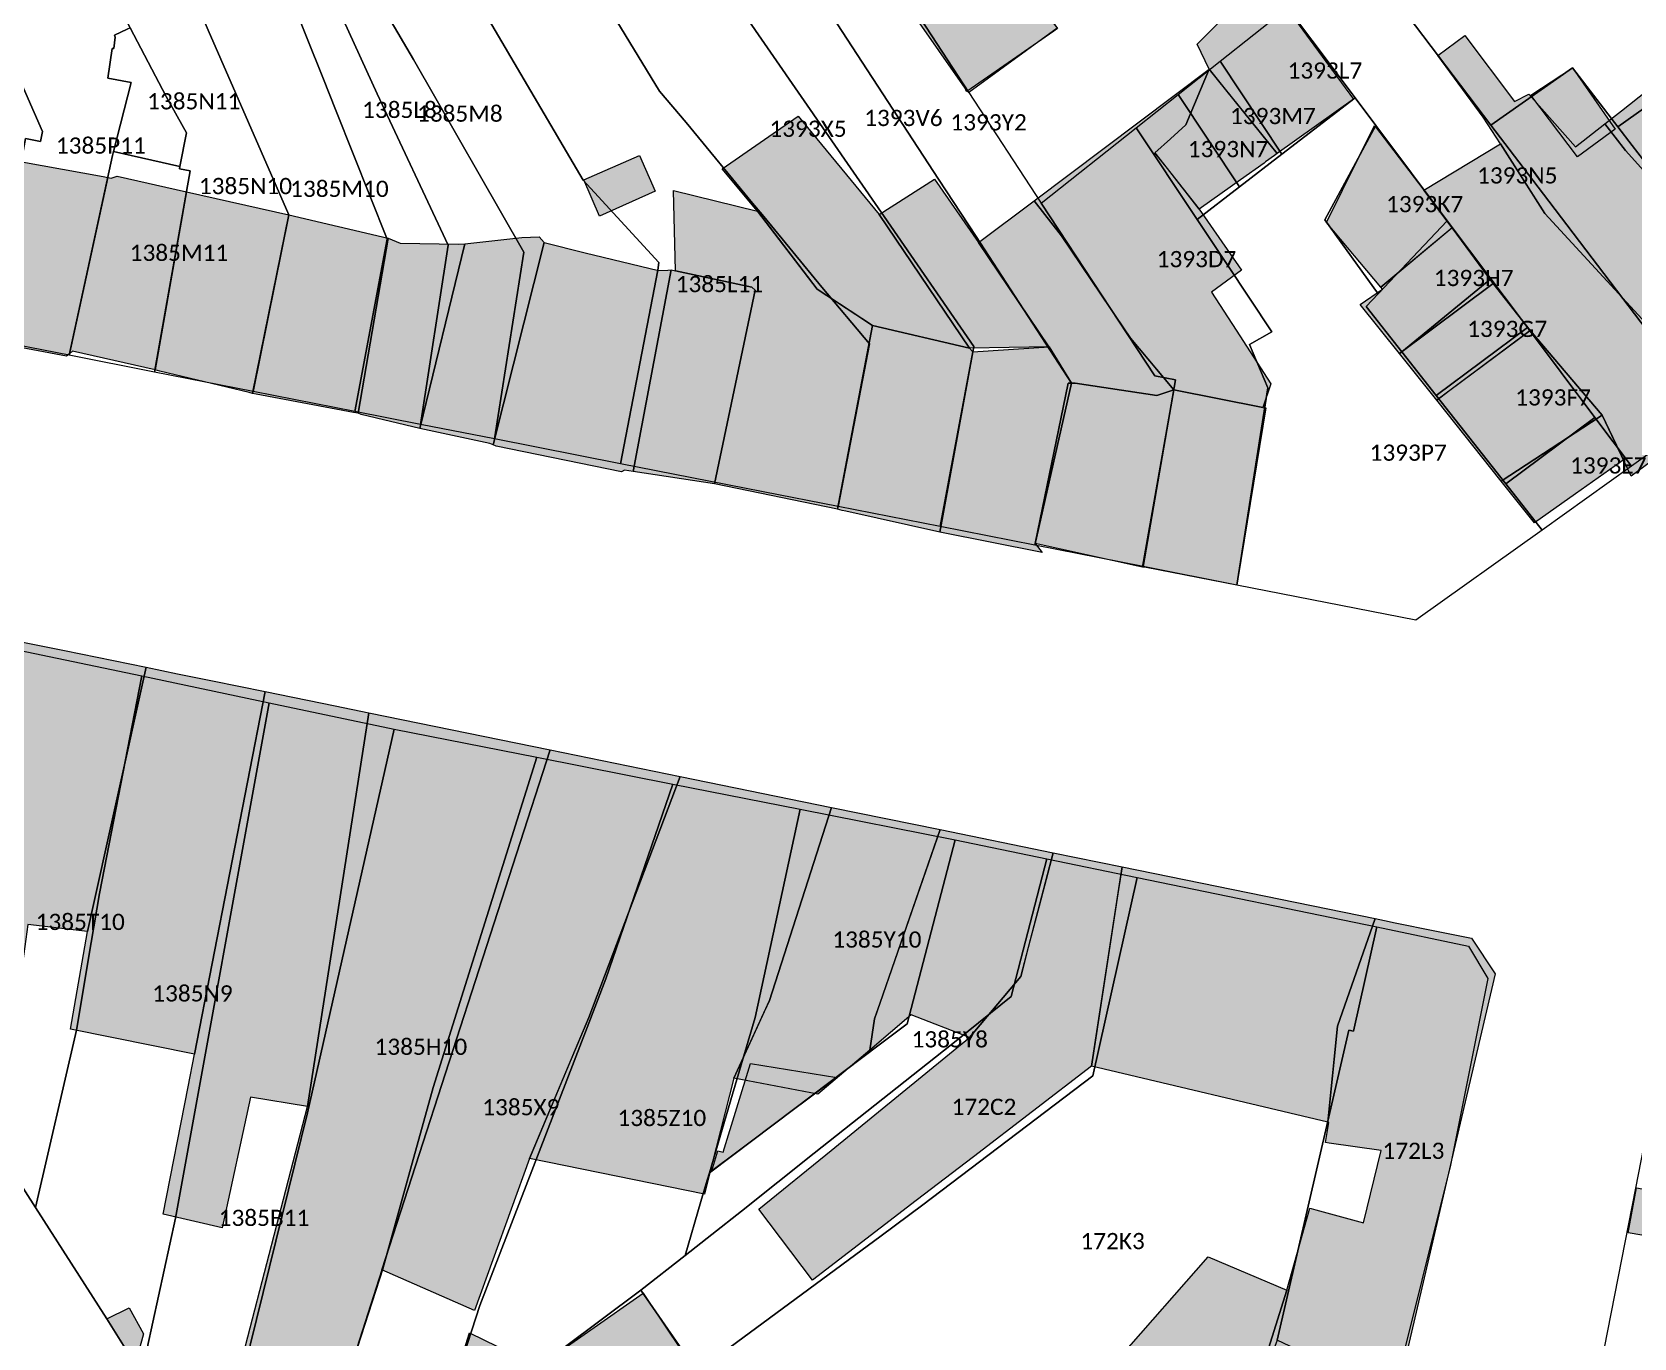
# Model space of a CAD drawing. Header units: metres. Extents: x 113120 to 240396, y 120329 to 242116.
# Drawn here: x 113431.6 to 113510.6, y 121704.6 to 121769 of the extents above; entities that cross this region are included whole.
import ezdxf

# ---------------------------------------------------------------- set-up
doc = ezdxf.new("R2010")
doc.units = ezdxf.units.M
doc.header["$LTSCALE"] = 3
for name, color, linetype, lineweight in [('Bpn_CaPa', 78, 'Continuous', 0), ('Bpn_ReBu', 4, 'Continuous', 0), ('Bpt_CaNu', 7, 'Continuous', 0), ('Hachure bâtiment', 11, 'Continuous', 0)]:
    doc.layers.add(name, color=color, linetype=linetype, lineweight=lineweight)
doc.styles.add('Legend', font='')
doc.styles.get('Legend').set_extended_font_data('Calibri')

msp = doc.modelspace()

# ---------------------------------------------------------------- hatches: boundary and pattern name
at = {"layer": 'Hachure bâtiment'}
h = msp.add_hatch(color=256, dxfattribs=at)
h.dxf.hatch_style = 1
h.paths.add_polyline_path([(113525.04, 121757.809), (113515.608, 121769.505), (113511.554, 121774.258), (113509.122, 121777.885), (113514.84, 121779.522), (113529.233, 121760.913), (113529.237, 121760.907)])
h.paths.add_polyline_path([(113509.684, 121764.168), (113507.834, 121762.801), (113505.526, 121765.843), (113507.584, 121767.184)], flags=16)
h = msp.add_hatch(color=256, dxfattribs=at)
h.dxf.hatch_style = 1
h.paths.add_polyline_path([(113482.195, 121769.129), (113482.012, 121768.997), (113477.718, 121766.029), (113477.708, 121766.022), (113477.642, 121766.192), (113475.055, 121769.908), (113479.362, 121772.938)])
h = msp.add_hatch(color=256, dxfattribs=at)
h.dxf.hatch_style = 1
h.paths.add_polyline_path([(113493.109, 121770.67), (113496.792, 121765.649), (113493.022, 121762.959), (113489.675, 121767.117), (113489.087, 121768.348), (113492.192, 121771.487)])
h = msp.add_hatch(color=256, dxfattribs=at)
h.dxf.hatch_style = 1
h.paths.add_polyline_path([(113509.684, 121764.168), (113507.834, 121762.801), (113505.526, 121765.843), (113507.584, 121767.184)], flags=16)
h.paths.add_polyline_path([(113505.334, 121761.397), (113504.039, 121763.433), (113503.185, 121764.752), (113500.937, 121767.8), (113502.268, 121768.779), (113504.727, 121765.532), (113505.429, 121765.887), (113507.728, 121763.286), (113509.182, 121764.433), (113510.201, 121763.11), (113512.58, 121760.462), (113519.241, 121753.528), (113517.874, 121752.519), (113517.495, 121752.239), (113515.765, 121750.962), (113515.035, 121750.423), (113506.218, 121760.009)])
h = msp.add_hatch(color=256, dxfattribs=at)
h.dxf.hatch_style = 1
h.paths.add_polyline_path([(113482.389, 121758.91), (113481.041, 121760.634), (113489.675, 121767.117), (113488.523, 121764.384), (113487.762, 121763.693), (113487, 121763.001), (113489.185, 121760.221), (113491.262, 121757.208), (113489.795, 121756.125), (113491.004, 121754.248), (113492.708, 121751.602), (113492.314, 121750.446), (113487.931, 121751.317), (113486.153, 121753.436), (113485.797, 121753.859)])
h = msp.add_hatch(color=256, dxfattribs=at)
h.dxf.hatch_style = 1
h.paths.add_polyline_path([(113488.523, 121764.384), (113489.675, 121767.117), (113490.459, 121766.143), (113493.022, 121762.959), (113492.892, 121762.865), (113492.445, 121762.547), (113492.375, 121762.496), (113491.209, 121761.665), (113490.83, 121761.394), (113489.185, 121760.221), (113487.612, 121762.223), (113487, 121763.001), (113487.762, 121763.693)])
h = msp.add_hatch(color=256, dxfattribs=at)
h.dxf.hatch_style = 1
h.paths.add_polyline_path([(113509.684, 121764.168), (113507.834, 121762.801), (113505.526, 121765.843), (113507.584, 121767.184)], flags=16)
h.paths.add_polyline_path([(113504.039, 121763.433), (113506.218, 121760.009), (113515.035, 121750.423), (113510.481, 121747.061), (113509.037, 121750.063), (113505.496, 121754.24), (113503.679, 121756.562), (113501.648, 121759.307), (113500.252, 121761.151)])
h = msp.add_hatch(color=256, dxfattribs=at)
h.dxf.hatch_style = 1
h.paths.add_polyline_path([(113519.241, 121753.528), (113512.58, 121760.462), (113510.201, 121763.11), (113509.182, 121764.433), (113509.995, 121765.075), (113512.135, 121766.764), (113515.909, 121763.316), (113521.844, 121755.449)])
h.paths.add_polyline_path([(113509.684, 121764.168), (113507.834, 121762.801), (113505.526, 121765.843), (113507.584, 121767.184)], flags=16)
h = msp.add_hatch(color=256, dxfattribs=at)
h.dxf.hatch_style = 1
h.paths.add_polyline_path([(113465.672, 121762.216), (113469.405, 121764.802), (113473.405, 121759.959), (113477.85, 121753.369), (113473.075, 121754.487), (113470.343, 121756.281), (113467.409, 121760.127)])
h = msp.add_hatch(color=256, dxfattribs=at)
h.dxf.hatch_style = 1
h.paths.add_polyline_path([(113497.816, 121764.343), (113500.252, 121761.151), (113501.648, 121759.307), (113498.14, 121756.37), (113495.449, 121759.555)])
h = msp.add_hatch(color=256, dxfattribs=at)
h.dxf.hatch_style = 1
h.paths.add_polyline_path([(113435.153, 121761.829), (113435.374, 121761.787), (113433.483, 121753.089), (113433.341, 121752.969), (113429.48, 121753.687), (113431.136, 121762.546)])
h = msp.add_hatch(color=256, dxfattribs=at)
h.dxf.hatch_style = 1
h.paths.add_polyline_path([(113462.367, 121761.101), (113459.617, 121759.868), (113458.841, 121761.662), (113461.584, 121762.868)])
h = msp.add_hatch(color=256, dxfattribs=at)
h.dxf.hatch_style = 1
h.paths.add_polyline_path([(113439.263, 121761.077), (113437.706, 121752.291), (113433.636, 121753.218), (113433.483, 121753.089), (113435.374, 121761.787), (113435.545, 121761.754), (113435.848, 121761.849)])
h = msp.add_hatch(color=256, dxfattribs=at)
h.dxf.hatch_style = 1
h.paths.add_polyline_path([(113476.138, 121761.704), (113478.293, 121758.57), (113481.775, 121753.439), (113477.85, 121753.369), (113473.405, 121759.959)])
h = msp.add_hatch(color=256, dxfattribs=at)
h.dxf.hatch_style = 1
h.paths.add_polyline_path([(113444.3, 121759.94), (113442.517, 121751.133), (113442.34, 121751.175), (113437.941, 121752.227), (113437.706, 121752.291), (113439.263, 121761.077)])
h = msp.add_hatch(color=256, dxfattribs=at)
h.dxf.hatch_style = 1
h.paths.add_polyline_path([(113472.261, 121755.022), (113473.075, 121754.487), (113471.351, 121745.421), (113465.291, 121746.678), (113467.297, 121756.225), (113467.134, 121756.371), (113463.358, 121757.18), (113463.268, 121761.133), (113467.409, 121760.127), (113467.964, 121759.399), (113470.343, 121756.281)])
h = msp.add_hatch(color=256, dxfattribs=at)
h.dxf.hatch_style = 1
h.paths.add_polyline_path([(113483.058, 121751.638), (113482.892, 121751.647), (113482.882, 121751.664), (113481.904, 121753.249), (113481.909, 121753.253), (113481.915, 121753.256), (113481.786, 121753.439), (113481.775, 121753.439), (113478.293, 121758.57), (113481.041, 121760.634), (113482.389, 121758.91), (113483.156, 121757.774), (113485.797, 121753.859), (113487.931, 121751.317), (113487.097, 121751.037)])
h = msp.add_hatch(color=256, dxfattribs=at)
h.dxf.hatch_style = 1
h.paths.add_polyline_path([(113449.192, 121758.785), (113447.714, 121750.157), (113447.498, 121750.197), (113442.688, 121751.095), (113442.517, 121751.133), (113444.3, 121759.94)])
h = msp.add_hatch(color=256, dxfattribs=at)
h.dxf.hatch_style = 1
h.paths.add_polyline_path([(113501.639, 121759.3), (113501.648, 121759.307), (113503.679, 121756.562), (113499.049, 121753.104), (113497.122, 121755.518), (113498.223, 121756.272), (113498.14, 121756.37)])
h = msp.add_hatch(color=256, dxfattribs=at)
h.dxf.hatch_style = 1
h.paths.add_polyline_path([(113449.785, 121758.548), (113452.686, 121758.5), (113452.983, 121758.504), (113450.769, 121749.404), (113447.872, 121750.089), (113447.714, 121750.157), (113449.192, 121758.785)])
h = msp.add_hatch(color=256, dxfattribs=at)
h.dxf.hatch_style = 1
h.paths.add_polyline_path([(113456.89, 121758.568), (113454.368, 121748.605), (113454.209, 121748.673), (113450.769, 121749.404), (113452.983, 121758.504), (113455.795, 121758.815), (113456.642, 121758.863)])
h = msp.add_hatch(color=256, dxfattribs=at)
h.dxf.hatch_style = 1
h.paths.add_polyline_path([(113458.919, 121758.072), (113462.53, 121757.19), (113462.992, 121757.216), (113463.146, 121757.225), (113461.282, 121747.286), (113460.85, 121747.352), (113460.701, 121747.266), (113454.526, 121748.537), (113454.368, 121748.605), (113456.89, 121758.568)])
h = msp.add_hatch(color=256, dxfattribs=at)
h.dxf.hatch_style = 1
h.paths.add_polyline_path([(113463.358, 121757.18), (113467.134, 121756.371), (113467.297, 121756.225), (113465.291, 121746.678), (113461.282, 121747.286), (113463.146, 121757.225)])
h = msp.add_hatch(color=256, dxfattribs=at)
h.dxf.hatch_style = 1
h.paths.add_polyline_path([(113505.496, 121754.24), (113500.887, 121750.801), (113499.049, 121753.104), (113503.679, 121756.562)])
h = msp.add_hatch(color=256, dxfattribs=at)
h.dxf.hatch_style = 1
h.paths.add_polyline_path([(113477.85, 121753.369), (113478.015, 121753.185), (113476.401, 121744.292), (113471.759, 121745.326), (113471.588, 121745.366), (113471.351, 121745.421), (113473.075, 121754.487)])
h = msp.add_hatch(color=256, dxfattribs=at)
h.dxf.hatch_style = 1
h.paths.add_polyline_path([(113500.89, 121750.804), (113501.539, 121751.288), (113505.496, 121754.24), (113509.037, 121750.063), (113504.067, 121746.816), (113500.887, 121750.801)])
h = msp.add_hatch(color=256, dxfattribs=at)
h.dxf.hatch_style = 1
h.paths.add_polyline_path([(113482.892, 121751.647), (113482.723, 121751.645), (113481.102, 121743.736), (113481.436, 121743.292), (113476.401, 121744.292), (113478.015, 121753.185), (113481.786, 121753.439)])
h = msp.add_hatch(color=256, dxfattribs=at)
h.dxf.hatch_style = 1
h.paths.add_polyline_path([(113483.058, 121751.638), (113487.097, 121751.037), (113487.931, 121751.317), (113486.383, 121742.57), (113486.163, 121742.618), (113481.102, 121743.736), (113482.723, 121751.645), (113482.892, 121751.647)])
h = msp.add_hatch(color=256, dxfattribs=at)
h.dxf.hatch_style = 1
h.paths.add_polyline_path([(113492.314, 121750.446), (113492.463, 121750.416), (113491.089, 121741.988), (113491.029, 121741.675), (113486.564, 121742.544), (113486.383, 121742.57), (113487.931, 121751.317)])
h = msp.add_hatch(color=256, dxfattribs=at)
h.dxf.hatch_style = 1
h.paths.add_polyline_path([(113505.712, 121744.756), (113504.067, 121746.816), (113508.517, 121749.723), (113509.037, 121750.063), (113510.1, 121747.854), (113509.966, 121747.759), (113507.736, 121746.185)])
h = msp.add_hatch(color=256, dxfattribs=at)
h.dxf.hatch_style = 1
h.paths.add_polyline_path([(113433.244, 121738.455), (113437.265, 121737.632), (113434.385, 121724.607), (113431.436, 121724.95), (113431.097, 121722.42), (113427.889, 121722.703), (113427.895, 121724.413), (113428.039, 121725.346), (113430.154, 121739.087), (113430.534, 121739.009)])
h = msp.add_hatch(color=256, dxfattribs=at)
h.dxf.hatch_style = 1
h.paths.add_polyline_path([(113433.542, 121719.793), (113434.385, 121724.607), (113437.265, 121737.632), (113438.813, 121737.316), (113440.541, 121736.962), (113443.141, 121736.43), (113439.66, 121718.559)])
h = msp.add_hatch(color=256, dxfattribs=at)
h.dxf.hatch_style = 1
h.paths.add_polyline_path([(113439.343, 121716.948), (113439.66, 121718.559), (113443.142, 121736.43), (113446.595, 121735.724), (113448.253, 121735.385), (113445.216, 121715.968), (113442.414, 121716.435), (113441.017, 121709.987), (113438.108, 121710.666)])
h = msp.add_hatch(color=256, dxfattribs=at)
h.dxf.hatch_style = 1
h.paths.add_polyline_path([(113448.253, 121735.385), (113457.18, 121733.559), (113448.888, 121707.927), (113444.352, 121693.774), (113442.675, 121692.925), (113440.273, 121696.884), (113445.216, 121715.968)])
h = msp.add_hatch(color=256, dxfattribs=at)
h.dxf.hatch_style = 1
h.paths.add_polyline_path([(113463.595, 121732.247), (113459.089, 121720.356), (113458.223, 121718.304), (113456.161, 121713.418), (113453.453, 121705.922), (113448.888, 121707.927), (113457.18, 121733.559)])
h = msp.add_hatch(color=256, dxfattribs=at)
h.dxf.hatch_style = 1
h.paths.add_polyline_path([(113471.056, 121730.721), (113467.999, 121721.195), (113467.743, 121720.642), (113466.24, 121717.38), (113465.16, 121713.117), (113464.787, 121711.645), (113456.161, 121713.418), (113459.089, 121720.356), (113463.595, 121732.247)])
h = msp.add_hatch(color=256, dxfattribs=at)
h.dxf.hatch_style = 1
h.paths.add_polyline_path([(113470.381, 121716.581), (113466.24, 121717.38), (113467.999, 121721.195), (113471.056, 121730.721), (113476.41, 121729.626), (113473.178, 121720.298), (113472.944, 121718.76)])
h = msp.add_hatch(color=256, dxfattribs=at)
h.dxf.hatch_style = 1
h.paths.add_polyline_path([(113472.944, 121718.76), (113473.178, 121720.298), (113473.452, 121721.091), (113476.41, 121729.626), (113481.983, 121728.486), (113481.293, 121725.86), (113480.772, 121723.876), (113480.383, 121722.393), (113480.382, 121722.39), (113480.38, 121722.381), (113477.864, 121719.373), (113474.984, 121720.495)])
h = msp.add_hatch(color=256, dxfattribs=at)
h.dxf.hatch_style = 1
h.paths.add_polyline_path([(113480.38, 121722.381), (113481.983, 121728.486), (113485.379, 121727.792), (113485.207, 121726.672), (113484.993, 121725.278), (113483.871, 121717.967), (113478.048, 121713.501), (113475.235, 121711.343), (113470.119, 121707.419), (113467.478, 121710.912), (113471.032, 121713.807), (113477.864, 121719.373)])
h = msp.add_hatch(color=256, dxfattribs=at)
h.dxf.hatch_style = 1
h.paths.add_polyline_path([(113495.515, 121715.214), (113495.514, 121715.206), (113483.871, 121717.967), (113485.379, 121727.792), (113497.847, 121725.241), (113496.002, 121719.938)])
h = msp.add_hatch(color=256, dxfattribs=at)
h.dxf.hatch_style = 1
h.paths.add_polyline_path([(113497.848, 121725.241), (113498.319, 121725.145), (113498.842, 121725.038), (113500.792, 121724.639), (113502.599, 121724.27), (113503.765, 121722.513), (113501.621, 121713.321), (113500.681, 121709.29), (113498.66, 121700.631), (113495.158, 121701.523), (113493.885, 121701.846), (113493.126, 121702.04), (113492.749, 121702.136), (113492.457, 121702.21), (113492.052, 121702.313), (113493.502, 121706.924), (113494.637, 121710.967), (113494.694, 121710.951), (113494.926, 121710.886), (113496.188, 121710.536), (113497.281, 121710.233), (113498.153, 121713.809), (113495.594, 121714.168), (113495.585, 121714.169), (113495.41, 121714.194), (113495.577, 121715.191), (113495.514, 121715.206), (113496.002, 121719.938)])
h = msp.add_hatch(color=256, dxfattribs=at)
h.dxf.hatch_style = 1
h.paths.add_polyline_path([(113471.324, 121717.408), (113465.15, 121712.801), (113465.45, 121713.785), (113465.717, 121713.718), (113467.067, 121718.101)])
h = msp.add_hatch(color=256, dxfattribs=at)
h.dxf.hatch_style = 1
h.paths.add_polyline_path([(113513.717, 121702.618), (113511.049, 121702.939), (113512.267, 121709.416), (113514.567, 121709.018)], flags=16)
h.paths.add_polyline_path([(113520.807, 121710.141), (113525.717, 121709.251), (113525.617, 121708.901), (113530.346, 121707.971), (113537.218, 121706.621), (113536.684, 121703.118), (113530.484, 121704.001), (113529.824, 121699.564), (113527.784, 121699.668), (113528.317, 121705.718), (113526.084, 121706.118), (113524.984, 121702.318), (113523.067, 121702.651), (113523.534, 121705.468), (113520.134, 121706.468), (113518.234, 121696.818), (113514.217, 121697.601), (113514.1, 121696.179), (113508.412, 121697.296), (113509.567, 121703.118), (113513.717, 121702.618), (113514.567, 121709.018), (113510.334, 121709.751), (113510.734, 121711.968)])
h = msp.add_hatch(color=256, dxfattribs=at)
h.dxf.hatch_style = 1
h.paths.add_polyline_path([(113492.052, 121702.313), (113487.101, 121702.507), (113485.243, 121703.558), (113489.623, 121708.555), (113493.502, 121706.924)])
h = msp.add_hatch(color=256, dxfattribs=at)
h.dxf.hatch_style = 1
h.paths.add_polyline_path([(113464.708, 121702.36), (113459.234, 121698.568), (113469.234, 121683.251), (113471.25, 121684.651), (113474.634, 121680.451), (113471.434, 121678.068), (113469.917, 121680.168), (113469.584, 121680.201), (113467.034, 121677.418), (113452.65, 121700.026), (113451.917, 121700.668), (113453.217, 121704.818), (113456.617, 121703.151), (113461.767, 121706.768)])
h = msp.add_hatch(color=256, dxfattribs=at)
h.dxf.hatch_style = 1
h.paths.add_polyline_path([(113437.134, 121704.768), (113436.734, 121703.268), (113435.334, 121705.501), (113436.434, 121706.051)])

# ---------------------------------------------------------------- linework, layer by layer
at = {"layer": 'Bpn_CaPa'}
for points in [[(113419.285, 121782.6), (113423.046, 121784.914), (113429.103, 121771.037), (113429.348, 121770.478), (113430.815, 121767.116), (113432.153, 121764.051), (113432.056, 121763.561), (113431.32, 121763.705), (113429.502, 121753.8), (113424.637, 121754.757), (113426.183, 121764.062), (113425.301, 121767.332), (113424.628, 121769.801), (113423.193, 121774.432), (113419.285, 121782.6)], [(113458.372, 121772.961), (113453.823, 121770.149), (113458.817, 121761.65), (113462.543, 121757.583), (113462.489, 121757.215), (113460.654, 121747.67), (113454.442, 121748.892), (113455.893, 121758.099), (113450.45, 121767.601), (113446.818, 121773.8), (113445.01, 121777.213), (113448.518, 121779.017), (113453.178, 121781.414), (113455.956, 121776.905), (113457.914, 121773.726), (113458.372, 121772.961)], [(113477.832, 121765.971), (113481.398, 121760.511), (113485.668, 121754.017), (113486.99, 121752.01), (113488.017, 121751.808), (113486.426, 121742.599), (113481.084, 121743.65), (113482.893, 121751.646), (113478.186, 121758.866), (113476.337, 121761.702), (113465.814, 121777.845), (113468.964, 121779.489), (113475.188, 121770.001), (113477.832, 121765.971)], [(113462.436, 121776.084), (113465.814, 121777.845), (113476.337, 121761.702), (113478.186, 121758.866), (113482.893, 121751.646), (113481.084, 121743.65), (113476.407, 121744.57), (113478.075, 121753.45), (113473.647, 121759.858), (113462.436, 121776.084)], [(113498.347, 121771.211), (113501.618, 121773.417), (113500.385, 121775.467), (113509.722, 121777.993), (113513.242, 121773.134), (113516.302, 121768.909), (113512.916, 121766.488), (113509.825, 121764.278), (113507.585, 121767.183), (113503.562, 121764.358), (113499.474, 121769.73), (113498.347, 121771.211)], [(113458.372, 121772.961), (113457.914, 121773.726), (113462.436, 121776.084), (113473.647, 121759.858), (113478.075, 121753.45), (113476.407, 121744.57), (113471.378, 121745.56), (113472.922, 121753.587), (113470.583, 121756.379), (113467.712, 121759.857), (113467.635, 121759.95), (113467.162, 121760.523), (113463.888, 121764.488), (113462.577, 121766.045), (113458.372, 121772.961)], [(113510.491, 121747.55), (113508.69, 121749.949), (113505.365, 121754.381), (113504.866, 121755.045), (113503.564, 121756.78), (113501.411, 121759.65), (113497.882, 121764.353), (113496.862, 121765.711), (113495.879, 121767.021), (113493.529, 121770.154), (113491.468, 121772.9), (113495.118, 121775.65), (113496.668, 121773.417), (113498.347, 121771.211), (113499.474, 121769.73), (113503.562, 121764.358), (113505.627, 121761.644), (113506.413, 121760.611), (113514.287, 121750.264), (113510.491, 121747.55)], [(113436.476, 121769.155), (113436.331, 121769.089), (113435.705, 121768.802), (113435.75, 121768.699), (113435.676, 121768.138), (113435.59, 121768.144), (113435.376, 121766.675), (113436.533, 121766.458), (113435.661, 121763.064), (113435.609, 121762.861), (113433.469, 121753.019), (113429.502, 121753.8), (113431.32, 121763.705), (113432.056, 121763.561), (113432.153, 121764.051), (113430.815, 121767.116), (113429.348, 121770.478), (113429.103, 121771.037), (113434.235, 121773.396), (113435.432, 121771.13), (113436.476, 121769.155)], [(113445.344, 121773.193), (113446.818, 121773.8), (113450.45, 121767.601), (113455.893, 121758.099), (113454.442, 121748.892), (113450.797, 121749.609), (113452.159, 121758.45), (113448.664, 121765.905), (113445.344, 121773.193)], [(113447.557, 121750.247), (113449.157, 121758.743), (113446.638, 121765.06), (113445.979, 121766.714), (113443.67, 121772.505), (113445.344, 121773.193), (113448.664, 121765.905), (113452.159, 121758.45), (113450.797, 121749.609), (113447.557, 121750.247)], [(113458.372, 121772.961), (113462.577, 121766.045), (113463.888, 121764.488), (113467.162, 121760.523), (113467.635, 121759.95), (113467.712, 121759.857), (113470.583, 121756.379), (113472.922, 121753.587), (113471.378, 121745.56), (113467.679, 121746.287), (113460.654, 121747.67), (113462.489, 121757.215), (113462.543, 121757.583), (113458.817, 121761.65), (113453.823, 121770.149), (113458.372, 121772.961)], [(113477.832, 121765.971), (113475.188, 121770.001), (113479.293, 121773.031), (113482.178, 121769.152), (113477.832, 121765.971)], [(113437.689, 121752.189), (113439.446, 121762.106), (113438.907, 121762.213), (113438.93, 121762.331), (113439.254, 121763.979), (113438.263, 121765.773), (113436.476, 121769.155), (113435.432, 121771.13), (113438.985, 121772.217), (113439.578, 121770.82), (113440.334, 121769.04), (113444.3, 121759.939), (113442.538, 121751.235), (113437.689, 121752.189)], [(113447.557, 121750.247), (113442.538, 121751.235), (113444.3, 121759.939), (113440.334, 121769.04), (113439.578, 121770.82), (113443.67, 121772.505), (113445.979, 121766.714), (113446.638, 121765.06), (113449.157, 121758.743), (113447.557, 121750.247)], [(113493.258, 121762.935), (113490.21, 121767.515), (113493.529, 121770.154), (113495.879, 121767.021), (113496.862, 121765.711), (113493.258, 121762.935)], [(113438.93, 121762.331), (113435.661, 121763.064), (113436.533, 121766.458), (113435.376, 121766.675), (113435.59, 121768.144), (113435.676, 121768.138), (113435.75, 121768.699), (113435.705, 121768.802), (113436.331, 121769.089), (113436.476, 121769.155), (113438.263, 121765.773), (113439.254, 121763.979), (113438.93, 121762.331)], [(113493.258, 121762.935), (113491.167, 121761.325), (113488.141, 121765.871), (113490.21, 121767.515), (113493.258, 121762.935)], [(113503.562, 121764.358), (113507.585, 121767.183), (113509.825, 121764.278), (113510.53, 121763.363), (113512.484, 121760.829), (113518.377, 121753.187), (113514.287, 121750.264), (113506.413, 121760.611), (113505.627, 121761.644), (113503.562, 121764.358)], [(113509.825, 121764.278), (113512.916, 121766.488), (113515.576, 121763.039), (113521.469, 121755.397), (113518.377, 121753.187), (113512.484, 121760.829), (113510.53, 121763.363), (113509.825, 121764.278)], [(113488.141, 121765.871), (113491.167, 121761.325), (113489.075, 121759.714), (113486.072, 121764.226), (113488.141, 121765.871)], [(113493.258, 121762.935), (113496.862, 121765.711), (113497.882, 121764.353), (113495.368, 121759.7), (113498.004, 121756.039), (113497.418, 121755.417), (113499.171, 121753.189), (113500.865, 121751.035), (113504.292, 121746.679), (113506.085, 121744.4), (113499.865, 121739.954), (113491.028, 121741.674), (113492.568, 121751.417), (113491.668, 121753.55), (113492.768, 121754.167), (113490.551, 121757.497), (113489.075, 121759.714), (113491.167, 121761.325), (113493.258, 121762.935)], [(113491.028, 121741.674), (113486.426, 121742.599), (113488.017, 121751.808), (113486.99, 121752.01), (113485.668, 121754.017), (113481.398, 121760.511), (113486.072, 121764.226), (113489.075, 121759.714), (113490.551, 121757.497), (113492.768, 121754.167), (113491.668, 121753.55), (113492.568, 121751.417), (113491.028, 121741.674)], [(113497.882, 121764.353), (113501.411, 121759.65), (113498.004, 121756.039), (113495.368, 121759.7), (113497.882, 121764.353)], [(113438.93, 121762.331), (113438.907, 121762.213), (113439.446, 121762.106), (113437.689, 121752.189), (113433.469, 121753.019), (113435.609, 121762.861), (113435.661, 121763.064), (113438.93, 121762.331)], [(113498.004, 121756.039), (113501.411, 121759.65), (113503.564, 121756.78), (113499.171, 121753.189), (113497.418, 121755.417), (113498.004, 121756.039)], [(113505.365, 121754.381), (113500.865, 121751.035), (113499.171, 121753.189), (113503.564, 121756.78), (113504.866, 121755.045), (113505.365, 121754.381)], [(113505.365, 121754.381), (113508.69, 121749.949), (113504.292, 121746.679), (113500.865, 121751.035), (113505.365, 121754.381)], [(113510.491, 121747.55), (113506.085, 121744.4), (113504.292, 121746.679), (113508.69, 121749.949), (113510.491, 121747.55)], [(113431.811, 121710.997), (113426.576, 121719.18), (113427.368, 121722.646), (113428.928, 121729.464), (113430.999, 121738.48), (113437.063, 121737.202), (113434.968, 121726.485), (113434.553, 121724.055), (113433.834, 121719.747), (113431.811, 121710.997)], [(113443.328, 121735.882), (113438.709, 121710.465), (113437.046, 121702.779), (113436.735, 121703.267), (113435.335, 121705.5), (113431.811, 121710.997), (113433.834, 121719.747), (113434.553, 121724.055), (113434.968, 121726.485), (113437.063, 121737.202), (113443.328, 121735.882)], [(113409.204, 121732.122), (113412.471, 121736.185), (113412.789, 121735.902), (113418.772, 121730.559), (113420.575, 121728.949), (113423.368, 121724.25), (113424.568, 121722.217), (113426.576, 121719.18), (113431.811, 121710.997), (113435.335, 121705.5), (113436.735, 121703.267), (113437.046, 121702.779), (113432.197, 121699.847), (113422.515, 121716.939), (113419.029, 121723.163), (113417.722, 121725.498), (113410.134, 121731.451), (113409.204, 121732.122)], [(113443.328, 121735.882), (113449.492, 121734.583), (113445.218, 121715.667), (113440.518, 121696.617), (113442.835, 121693.017), (113441.711, 121692.179), (113438.094, 121689.478), (113432.197, 121699.847), (113437.046, 121702.779), (113438.709, 121710.465), (113443.328, 121735.882)], [(113449.492, 121734.583), (113456.536, 121733.194), (113451.425, 121716.912), (113448.935, 121707.967), (113444.435, 121694.05), (113443.811, 121693.647), (113442.835, 121693.017), (113440.518, 121696.617), (113445.218, 121715.667), (113449.492, 121734.583)], [(113445.627, 121694.938), (113444.435, 121694.05), (113448.935, 121707.967), (113451.425, 121716.912), (113456.536, 121733.194), (113463.234, 121731.873), (113459.926, 121722.268), (113459.002, 121719.873), (113453.718, 121706.167), (113451.497, 121699.325), (113449.106, 121697.538), (113445.627, 121694.938)], [(113463.835, 121708.63), (113461.66, 121706.924), (113457.813, 121704.048), (113456.89, 121703.357), (113455.96, 121702.662), (113452.616, 121700.161), (113451.497, 121699.325), (113453.718, 121706.167), (113459.002, 121719.873), (113459.926, 121722.268), (113463.234, 121731.873), (113469.507, 121730.636), (113467.294, 121720.371), (113466.18, 121716.591), (113465.036, 121712.707), (113464.929, 121712.344), (113464.62, 121711.294), (113463.835, 121708.63)], [(113465.036, 121712.707), (113466.18, 121716.591), (113467.294, 121720.371), (113469.507, 121730.636), (113477.146, 121729.129), (113474.778, 121720.047), (113473.401, 121719.01), (113469.244, 121715.881), (113465.036, 121712.707)], [(113463.835, 121708.63), (113464.62, 121711.294), (113464.929, 121712.344), (113465.036, 121712.707), (113469.244, 121715.881), (113473.401, 121719.01), (113474.778, 121720.047), (113477.146, 121729.129), (113481.668, 121728.194), (113479.903, 121721.401), (113477.283, 121719.286), (113470.192, 121713.682), (113466.612, 121710.808), (113465.153, 121709.663), (113463.835, 121708.63)], [(113463.835, 121708.63), (113465.153, 121709.663), (113466.612, 121710.808), (113470.192, 121713.682), (113477.283, 121719.286), (113479.903, 121721.401), (113481.668, 121728.194), (113486.13, 121727.272), (113483.941, 121717.481), (113475.551, 121711.133), (113473.5, 121709.601), (113464.426, 121702.909), (113461.66, 121706.924), (113463.835, 121708.63)], [(113493.018, 121704.45), (113491.746, 121701.005), (113490.6, 121701.531), (113485.518, 121704.017), (113481.818, 121699.767), (113474.509, 121691.666), (113473.547, 121690.592), (113464.768, 121702.4), (113464.426, 121702.909), (113473.5, 121709.601), (113475.551, 121711.133), (113483.941, 121717.481), (113486.13, 121727.272), (113497.937, 121724.829), (113496.782, 121719.691), (113496.556, 121719.742), (113495.516, 121715.25), (113493.018, 121704.45)], [(113493.018, 121704.45), (113495.516, 121715.25), (113496.556, 121719.742), (113496.782, 121719.691), (113497.937, 121724.829), (113502.459, 121723.879), (113503.412, 121722.281), (113501.568, 121713.083), (113498.742, 121701.743), (113493.018, 121704.45)], [(113518.92, 121701.358), (113515.968, 121701.893), (113508.982, 121703.16), (113510.702, 121711.941), (113512.651, 121721.897), (113522.569, 121719.934), (113520.645, 121710.138), (113519.931, 121706.505), (113522.637, 121706.014), (113521.626, 121700.867), (113518.92, 121701.358)], [(113464.426, 121702.909), (113464.768, 121702.4), (113461.024, 121699.807), (113457.813, 121704.048), (113461.66, 121706.924), (113464.426, 121702.909)]]:
    msp.add_lwpolyline(points, close=True, dxfattribs=at)
at = {"layer": 'Bpn_ReBu'}
for points in [[(113482.195, 121769.129), (113482.012, 121768.997), (113477.718, 121766.029), (113477.708, 121766.022), (113477.642, 121766.192), (113475.055, 121769.908), (113479.362, 121772.938), (113482.195, 121769.129)], [(113493.109, 121770.67), (113496.792, 121765.649), (113493.022, 121762.959), (113489.675, 121767.117), (113489.087, 121768.348), (113492.192, 121771.487), (113493.109, 121770.67)], [(113505.334, 121761.397), (113504.039, 121763.433), (113503.185, 121764.752), (113500.937, 121767.8), (113502.268, 121768.779), (113504.727, 121765.532), (113505.429, 121765.887), (113507.728, 121763.286), (113509.182, 121764.433), (113510.201, 121763.11), (113512.58, 121760.462), (113519.241, 121753.528), (113517.874, 121752.519), (113517.495, 121752.239), (113515.765, 121750.962), (113515.035, 121750.423), (113506.218, 121760.009), (113505.334, 121761.397)], [(113482.389, 121758.91), (113481.041, 121760.634), (113489.675, 121767.117), (113488.523, 121764.384), (113487.762, 121763.693), (113487, 121763.001), (113489.185, 121760.221), (113491.262, 121757.208), (113489.795, 121756.125), (113491.004, 121754.248), (113492.708, 121751.602), (113492.314, 121750.446), (113487.931, 121751.317), (113486.153, 121753.436), (113485.797, 121753.859), (113482.389, 121758.91)], [(113488.523, 121764.384), (113489.675, 121767.117), (113490.459, 121766.143), (113493.022, 121762.959), (113492.892, 121762.865), (113492.445, 121762.547), (113492.375, 121762.496), (113491.209, 121761.665), (113490.83, 121761.394), (113489.185, 121760.221), (113487.612, 121762.223), (113487, 121763.001), (113487.762, 121763.693), (113488.523, 121764.384)], [(113509.684, 121764.168), (113507.834, 121762.801), (113505.526, 121765.843), (113507.584, 121767.184), (113509.684, 121764.168)], [(113519.241, 121753.528), (113512.58, 121760.462), (113510.201, 121763.11), (113509.182, 121764.433), (113509.995, 121765.075), (113512.135, 121766.764), (113515.909, 121763.316), (113521.844, 121755.449), (113519.241, 121753.528)], [(113465.672, 121762.216), (113469.405, 121764.802), (113473.405, 121759.959), (113477.85, 121753.369), (113473.075, 121754.487), (113470.343, 121756.281), (113467.409, 121760.127), (113465.672, 121762.216)], [(113497.816, 121764.343), (113500.252, 121761.151), (113501.648, 121759.307), (113498.14, 121756.37), (113495.449, 121759.555), (113497.816, 121764.343)], [(113504.039, 121763.433), (113506.218, 121760.009), (113515.035, 121750.423), (113510.481, 121747.061), (113509.037, 121750.063), (113505.496, 121754.24), (113503.679, 121756.562), (113501.648, 121759.307), (113500.252, 121761.151), (113504.039, 121763.433)], [(113435.153, 121761.829), (113435.374, 121761.787), (113433.483, 121753.089), (113433.341, 121752.969), (113429.48, 121753.687), (113431.136, 121762.546), (113435.153, 121761.829)], [(113462.367, 121761.101), (113459.617, 121759.868), (113458.841, 121761.662), (113461.584, 121762.868), (113462.367, 121761.101)], [(113439.263, 121761.077), (113437.706, 121752.291), (113433.636, 121753.218), (113433.483, 121753.089), (113435.374, 121761.787), (113435.545, 121761.754), (113435.848, 121761.849), (113439.263, 121761.077)], [(113476.138, 121761.704), (113478.293, 121758.57), (113481.775, 121753.439), (113477.85, 121753.369), (113473.405, 121759.959), (113476.138, 121761.704)], [(113444.3, 121759.94), (113442.517, 121751.133), (113442.34, 121751.175), (113437.941, 121752.227), (113437.706, 121752.291), (113439.263, 121761.077), (113444.3, 121759.94)], [(113472.261, 121755.022), (113473.075, 121754.487), (113471.351, 121745.421), (113465.291, 121746.678), (113467.297, 121756.225), (113467.134, 121756.371), (113463.358, 121757.18), (113463.268, 121761.133), (113467.409, 121760.127), (113467.964, 121759.399), (113470.343, 121756.281), (113472.261, 121755.022)], [(113483.058, 121751.638), (113482.892, 121751.647), (113482.882, 121751.664), (113481.904, 121753.249), (113481.909, 121753.253), (113481.915, 121753.256), (113481.786, 121753.439), (113481.775, 121753.439), (113478.293, 121758.57), (113481.041, 121760.634), (113482.389, 121758.91), (113483.156, 121757.774), (113485.797, 121753.859), (113487.931, 121751.317), (113487.097, 121751.037), (113483.058, 121751.638)], [(113449.192, 121758.785), (113447.714, 121750.157), (113447.498, 121750.197), (113442.688, 121751.095), (113442.517, 121751.133), (113444.3, 121759.94), (113449.192, 121758.785)], [(113501.639, 121759.3), (113501.648, 121759.307), (113503.679, 121756.562), (113499.049, 121753.104), (113497.122, 121755.518), (113498.223, 121756.272), (113498.14, 121756.37), (113501.639, 121759.3)], [(113449.785, 121758.548), (113452.686, 121758.5), (113452.983, 121758.504), (113450.769, 121749.404), (113447.872, 121750.089), (113447.714, 121750.157), (113449.192, 121758.785), (113449.785, 121758.548)], [(113456.89, 121758.568), (113454.368, 121748.605), (113454.209, 121748.673), (113450.769, 121749.404), (113452.983, 121758.504), (113455.795, 121758.815), (113456.642, 121758.863), (113456.89, 121758.568)], [(113458.919, 121758.072), (113462.53, 121757.19), (113462.992, 121757.216), (113463.146, 121757.225), (113461.282, 121747.286), (113460.85, 121747.352), (113460.701, 121747.266), (113454.526, 121748.537), (113454.368, 121748.605), (113456.89, 121758.568), (113458.919, 121758.072)], [(113463.358, 121757.18), (113467.134, 121756.371), (113467.297, 121756.225), (113465.291, 121746.678), (113461.282, 121747.286), (113463.146, 121757.225), (113463.358, 121757.18)], [(113505.496, 121754.24), (113500.887, 121750.801), (113499.049, 121753.104), (113503.679, 121756.562), (113505.496, 121754.24)], [(113477.85, 121753.369), (113478.015, 121753.185), (113476.401, 121744.292), (113471.759, 121745.326), (113471.588, 121745.366), (113471.351, 121745.421), (113473.075, 121754.487), (113477.85, 121753.369)], [(113500.89, 121750.804), (113501.539, 121751.288), (113505.496, 121754.24), (113509.037, 121750.063), (113504.067, 121746.816), (113500.887, 121750.801), (113500.89, 121750.804)], [(113482.892, 121751.647), (113482.723, 121751.645), (113481.102, 121743.736), (113481.436, 121743.292), (113476.401, 121744.292), (113478.015, 121753.185), (113481.786, 121753.439), (113482.892, 121751.647)], [(113483.058, 121751.638), (113487.097, 121751.037), (113487.931, 121751.317), (113486.383, 121742.57), (113486.163, 121742.618), (113481.102, 121743.736), (113482.723, 121751.645), (113482.892, 121751.647), (113483.058, 121751.638)], [(113492.314, 121750.446), (113492.463, 121750.416), (113491.089, 121741.988), (113491.029, 121741.675), (113486.564, 121742.544), (113486.383, 121742.57), (113487.931, 121751.317), (113492.314, 121750.446)], [(113505.712, 121744.756), (113504.067, 121746.816), (113508.517, 121749.723), (113509.037, 121750.063), (113510.1, 121747.854), (113509.966, 121747.759), (113507.736, 121746.185), (113505.712, 121744.756)], [(113433.244, 121738.455), (113437.265, 121737.632), (113434.385, 121724.607), (113431.436, 121724.95), (113431.097, 121722.42), (113427.889, 121722.703), (113427.895, 121724.413), (113428.039, 121725.346), (113430.154, 121739.087), (113430.534, 121739.009), (113433.244, 121738.455)], [(113433.542, 121719.793), (113434.385, 121724.607), (113437.265, 121737.632), (113438.813, 121737.316), (113440.541, 121736.962), (113443.141, 121736.43), (113439.66, 121718.559), (113433.542, 121719.793)], [(113439.343, 121716.948), (113439.66, 121718.559), (113443.142, 121736.43), (113446.595, 121735.724), (113448.253, 121735.385), (113445.216, 121715.968), (113442.414, 121716.435), (113441.017, 121709.987), (113438.108, 121710.666), (113439.343, 121716.948)], [(113448.253, 121735.385), (113457.18, 121733.559), (113448.888, 121707.927), (113444.352, 121693.774), (113442.675, 121692.925), (113440.273, 121696.884), (113445.216, 121715.968), (113448.253, 121735.385)], [(113463.595, 121732.247), (113459.089, 121720.356), (113458.223, 121718.304), (113456.161, 121713.418), (113453.453, 121705.922), (113448.888, 121707.927), (113457.18, 121733.559), (113463.595, 121732.247)], [(113471.056, 121730.721), (113467.999, 121721.195), (113467.743, 121720.642), (113466.24, 121717.38), (113465.16, 121713.117), (113464.787, 121711.645), (113456.161, 121713.418), (113459.089, 121720.356), (113463.595, 121732.247), (113471.056, 121730.721)], [(113470.381, 121716.581), (113466.24, 121717.38), (113467.999, 121721.195), (113471.056, 121730.721), (113476.41, 121729.626), (113473.178, 121720.298), (113472.944, 121718.76), (113470.381, 121716.581)], [(113472.944, 121718.76), (113473.178, 121720.298), (113473.452, 121721.091), (113476.41, 121729.626), (113481.983, 121728.486), (113481.293, 121725.86), (113480.772, 121723.876), (113480.383, 121722.393), (113480.382, 121722.39), (113480.38, 121722.381), (113477.864, 121719.373), (113474.984, 121720.495), (113472.944, 121718.76)], [(113480.38, 121722.381), (113481.983, 121728.486), (113485.379, 121727.792), (113485.207, 121726.672), (113484.993, 121725.278), (113483.871, 121717.967), (113478.048, 121713.501), (113475.235, 121711.343), (113470.119, 121707.419), (113467.478, 121710.912), (113471.032, 121713.807), (113477.864, 121719.373), (113480.38, 121722.381)], [(113495.515, 121715.214), (113495.514, 121715.206), (113483.871, 121717.967), (113485.379, 121727.792), (113497.847, 121725.241), (113496.002, 121719.938), (113495.515, 121715.214)], [(113471.324, 121717.408), (113465.15, 121712.801), (113465.45, 121713.785), (113465.717, 121713.718), (113467.067, 121718.101), (113471.324, 121717.408)], [(113492.052, 121702.313), (113487.101, 121702.507), (113485.243, 121703.558), (113489.623, 121708.555), (113493.502, 121706.924), (113492.052, 121702.313)], [(113464.708, 121702.36), (113459.234, 121698.568), (113469.234, 121683.251), (113471.25, 121684.651), (113474.634, 121680.451), (113471.434, 121678.068), (113469.917, 121680.168), (113469.584, 121680.201), (113467.034, 121677.418), (113452.65, 121700.026), (113451.917, 121700.668), (113453.217, 121704.818), (113456.617, 121703.151), (113461.767, 121706.768), (113464.708, 121702.36)], [(113437.134, 121704.768), (113436.734, 121703.268), (113435.334, 121705.501), (113436.434, 121706.051), (113437.134, 121704.768)]]:
    msp.add_lwpolyline(points, close=True, dxfattribs=at)
for points in [[(113492.052, 121702.313), (113493.502, 121706.924), (113494.637, 121710.967), (113494.694, 121710.951), (113494.926, 121710.886), (113496.188, 121710.536), (113497.281, 121710.233), (113498.153, 121713.809), (113495.594, 121714.168), (113495.585, 121714.169), (113495.41, 121714.194), (113495.577, 121715.191), (113495.514, 121715.206), (113496.002, 121719.938), (113497.848, 121725.241), (113497.848, 121725.241), (113498.319, 121725.145), (113498.842, 121725.038), (113500.792, 121724.639), (113502.599, 121724.27), (113503.765, 121722.513), (113501.621, 121713.321), (113500.681, 121709.29), (113498.66, 121700.631)], [(113513.717, 121702.618), (113514.567, 121709.018), (113510.334, 121709.751), (113510.734, 121711.968), (113520.807, 121710.141), (113520.807, 121710.141), (113525.717, 121709.251), (113525.617, 121708.901), (113530.346, 121707.971), (113537.218, 121706.621), (113536.684, 121703.118)]]:
    msp.add_lwpolyline(points, dxfattribs=at)

# ---------------------------------------------------------------- texts
at = {"layer": 'Bpt_CaNu', "char_height": 0.8, "attachment_point": 7, "style": 'Legend'}
for s, insert in [('1393L7', (113493.536, 121766.646)), ('1385N11', (113437.315, 121765.13)), ('1385L8', (113447.914, 121764.706)), ('1385M8', (113450.618, 121764.522)), ('1393V6', (113472.664, 121764.308)), ('1393Y2', (113476.915, 121764.092)), ('1393M7', (113490.699, 121764.403)), ('1393X5', (113467.994, 121763.777)), ('1385P11', (113432.817, 121762.946)), ('1393N7', (113488.619, 121762.775)), ('1385N10', (113439.866, 121760.951)), ('1385M10', (113444.367, 121760.814)), ('1393N5', (113502.877, 121761.476)), ('1393K7', (113498.39, 121760.061)), ('1385M11', (113436.457, 121757.658)), ('1393D7', (113487.083, 121757.349)), ('1385L11', (113463.372, 121756.118)), ('1393H7', (113500.743, 121756.419)), ('1393G7', (113502.39, 121753.908)), ('1393F7', (113504.758, 121750.53)), ('1393P7', (113497.58, 121747.805)), ('1393E7', (113507.462, 121747.175)), ('1385T10', (113431.819, 121724.668)), ('1385Y10', (113471.091, 121723.797)), ('1385N9', (113437.569, 121721.142)), ('1385Y8', (113474.998, 121718.879)), ('1385H10', (113448.527, 121718.512)), ('1385X9', (113453.835, 121715.53)), ('1385Z10', (113460.502, 121715.001)), ('172C2', (113476.973, 121715.551)), ('172L3', (113498.215, 121713.382)), ('1385B11', (113440.844, 121710.075)), ('172K3', (113483.324, 121708.931))]:
    msp.add_mtext(s, dxfattribs=dict(at, insert=insert))

doc.saveas('drawing.dxf')
